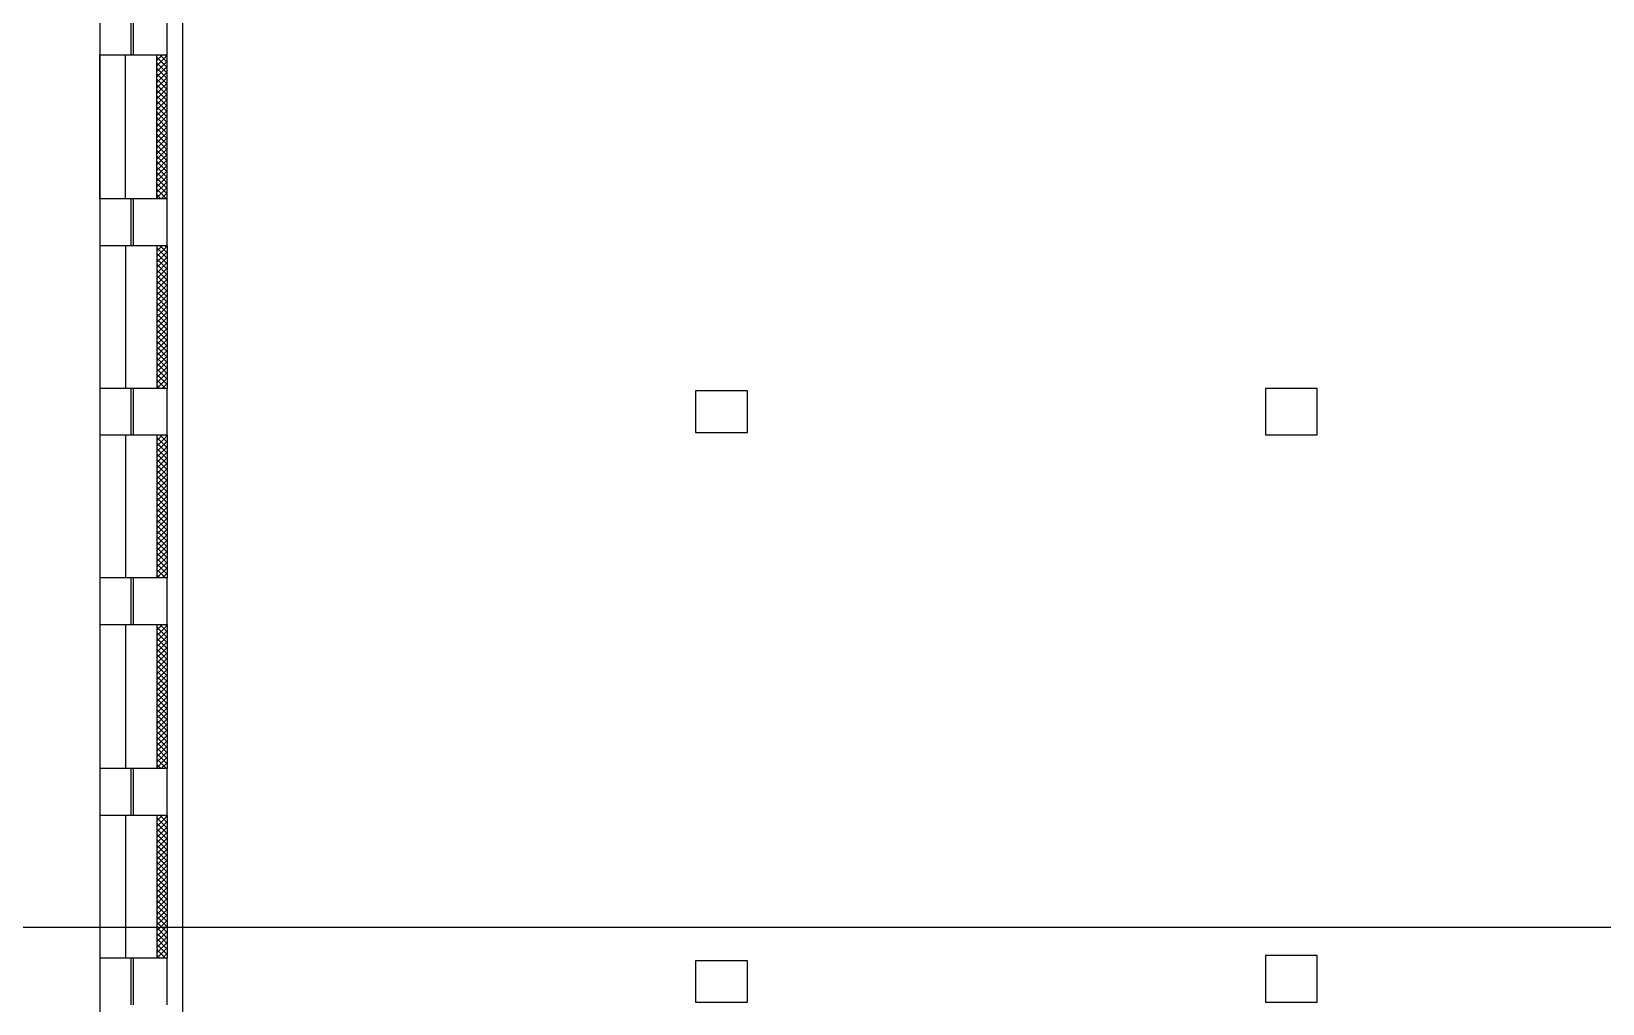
# Model space of a CAD drawing. Header units: millimetres. Extents: x 0 to 356400, y 0 to 68257.
# Drawn here: x 331861 to 333074, y 5341 to 6091 of the extents above; entities that cross this region are included whole.
import ezdxf

# ---------------------------------------------------------------- set-up
doc = ezdxf.new("R2010")
doc.units = ezdxf.units.MM
doc.header["$LTSCALE"] = 75
doc.layers.add('8', color=8, linetype='Continuous')
doc.layers.add('G(그리드1)', color=185, linetype='Continuous', plot=False)

# ---------------------------------------------------------------- blocks, each defined once
blk = doc.blocks.new('G$C7369CDF7')
at = {"layer": '8'}
for p, q in [((39680, 23550), (38780, 23550)), ((38780, 23550), (38780, 22550)), ((39680, 22550), (39680, 23550)), ((50630, 23550), (49730, 23550)), ((49730, 23550), (49730, 22550)), ((50630, 22550), (50630, 23550)), ((38780, 22550), (39680, 22550)), ((49730, 22550), (50630, 22550)), ((39630, 12550), (38830, 12550)), ((38830, 12550), (38830, 11550)), ((39630, 11550), (39630, 12550)), ((50630, 12550), (49830, 12550)), ((49830, 12550), (49830, 11550)), ((50630, 11550), (50630, 12550)), ((38830, 11550), (39630, 11550)), ((49830, 11550), (50630, 11550)), ((21130, 1650), (57330, 1650)), ((32340, 1350), (31440, 1350)), ((35120, 1350), (32340, 1350)), ((32340, 50), (32340, 1350)), ((36020, 1350), (35120, 1350)), ((35120, 1350), (35120, 50)), ((36020, 1350), (38780, 1350)), ((36020, 50), (36020, 1350)), ((39680, 1350), (38780, 1350)), ((38780, 1350), (38780, 50)), ((39680, 1350), (42440, 1350)), ((39680, 50), (39680, 1350)), ((43340, 1350), (42440, 1350)), ((42440, 1350), (42440, 50)), ((43340, 1350), (46120, 1350)), ((43340, 50), (43340, 1350)), ((47020, 1350), (46120, 1350)), ((46120, 1350), (46120, 50)), ((47020, 1350), (49780, 1350)), ((47020, 50), (47020, 1350)), ((50680, 1350), (49780, 1350)), ((49780, 1350), (49780, 50)), ((35120, 1150), (32340, 1150)), ((36020, 1150), (38780, 1150)), ((39680, 1150), (42440, 1150)), ((43340, 1150), (46120, 1150)), ((47020, 1150), (49780, 1150)), ((32340, 700), (31440, 700)), ((31440, 650), (32340, 650)), ((32340, 650), (32340, 700)), ((35120, 700), (35120, 650)), ((36020, 700), (35120, 700)), ((35120, 650), (36020, 650)), ((36020, 650), (36020, 700)), ((38780, 700), (38780, 650)), ((39680, 700), (38780, 700)), ((38780, 650), (39680, 650)), ((39680, 650), (39680, 700)), ((42440, 700), (42440, 650)), ((43340, 700), (42440, 700)), ((42440, 650), (43340, 650)), ((43340, 650), (43340, 700)), ((46120, 700), (46120, 650)), ((47020, 700), (46120, 700)), ((46120, 650), (47020, 650)), ((47020, 650), (47020, 700)), ((49780, 700), (49780, 650)), ((50680, 700), (49780, 700)), ((49780, 650), (50680, 650)), ((35120, 550), (32340, 550)), ((36020, 550), (38780, 550)), ((39680, 550), (42440, 550)), ((43340, 550), (46120, 550)), ((47020, 550), (49780, 550)), ((16830, 50), (105630, 50)), ((31440, 50), (32340, 50)), ((35120, 50), (32340, 50)), ((35120, 50), (36020, 50)), ((36020, 50), (38780, 50)), ((38780, 50), (39680, 50)), ((39680, 50), (42440, 50)), ((42440, 50), (43340, 50)), ((43340, 50), (46120, 50)), ((46120, 50), (47020, 50)), ((47020, 50), (49780, 50)), ((49780, 50), (50680, 50))]:
    blk.add_line(p, q, dxfattribs=at)
at = {"layer": '8', "transparency": 33554687}
for p, q in [((32340, 1314), (32376, 1350)), ((32340, 1208), (32482, 1350)), ((32450, 1150), (32340, 1260)), ((32556, 1150), (32356, 1350)), ((32388, 1150), (32588, 1350)), ((32662, 1150), (32462, 1350)), ((32494, 1150), (32694, 1350)), ((32768, 1150), (32568, 1350)), ((32600, 1150), (32800, 1350)), ((32874, 1150), (32674, 1350)), ((32706, 1150), (32906, 1350)), ((32981, 1150), (32781, 1350)), ((32812, 1150), (33012, 1350)), ((33087, 1150), (32887, 1350)), ((32919, 1150), (33119, 1350)), ((33193, 1150), (32993, 1350)), ((33025, 1150), (33225, 1350)), ((33299, 1150), (33099, 1350)), ((33131, 1150), (33331, 1350)), ((33405, 1150), (33205, 1350)), ((33237, 1150), (33437, 1350)), ((33511, 1150), (33311, 1350)), ((33343, 1150), (33543, 1350)), ((33617, 1150), (33417, 1350)), ((33449, 1150), (33649, 1350)), ((33723, 1150), (33523, 1350)), ((33555, 1150), (33755, 1350)), ((33829, 1150), (33629, 1350)), ((33661, 1150), (33861, 1350)), ((33935, 1150), (33735, 1350)), ((33767, 1150), (33967, 1350)), ((34041, 1150), (33841, 1350)), ((33873, 1150), (34073, 1350)), ((34147, 1150), (33947, 1350)), ((33979, 1150), (34179, 1350)), ((34253, 1150), (34053, 1350)), ((34085, 1150), (34285, 1350)), ((34359, 1150), (34159, 1350)), ((34191, 1150), (34391, 1350)), ((34465, 1150), (34265, 1350)), ((34297, 1150), (34497, 1350)), ((34572, 1150), (34372, 1350)), ((34403, 1150), (34603, 1350)), ((34678, 1150), (34478, 1350)), ((34510, 1150), (34710, 1350)), ((34784, 1150), (34584, 1350)), ((34616, 1150), (34816, 1350)), ((34890, 1150), (34690, 1350)), ((34722, 1150), (34922, 1350)), ((34996, 1150), (34796, 1350)), ((34828, 1150), (35028, 1350)), ((35102, 1150), (34902, 1350)), ((34934, 1150), (35120, 1337)), ((35120, 1238), (35008, 1350)), ((35040, 1150), (35120, 1230)), ((35120, 1344), (35114, 1350)), ((36020, 1314), (36056, 1350)), ((36020, 1208), (36162, 1350)), ((36130, 1150), (36020, 1260)), ((36236, 1150), (36036, 1350)), ((36068, 1150), (36268, 1350)), ((36342, 1150), (36142, 1350)), ((36174, 1150), (36374, 1350)), ((36448, 1150), (36248, 1350)), ((36280, 1150), (36480, 1350)), ((36554, 1150), (36354, 1350)), ((36386, 1150), (36586, 1350)), ((36661, 1150), (36461, 1350)), ((36492, 1150), (36692, 1350)), ((36767, 1150), (36567, 1350)), ((36599, 1150), (36799, 1350)), ((36873, 1150), (36673, 1350)), ((36705, 1150), (36905, 1350)), ((36979, 1150), (36779, 1350)), ((36811, 1150), (37011, 1350)), ((37085, 1150), (36885, 1350)), ((36917, 1150), (37117, 1350)), ((37191, 1150), (36991, 1350)), ((37023, 1150), (37223, 1350)), ((37297, 1150), (37097, 1350)), ((37129, 1150), (37329, 1350)), ((37403, 1150), (37203, 1350)), ((37235, 1150), (37435, 1350)), ((37509, 1150), (37309, 1350)), ((37341, 1150), (37541, 1350)), ((37615, 1150), (37415, 1350)), ((37447, 1150), (37647, 1350)), ((37721, 1150), (37521, 1350)), ((37553, 1150), (37753, 1350)), ((37827, 1150), (37627, 1350)), ((37659, 1150), (37859, 1350)), ((37933, 1150), (37733, 1350)), ((37765, 1150), (37965, 1350)), ((38039, 1150), (37839, 1350)), ((37871, 1150), (38071, 1350)), ((38145, 1150), (37945, 1350)), ((37977, 1150), (38177, 1350)), ((38252, 1150), (38052, 1350)), ((38083, 1150), (38283, 1350)), ((38358, 1150), (38158, 1350)), ((38190, 1150), (38390, 1350)), ((38464, 1150), (38264, 1350)), ((38296, 1150), (38496, 1350)), ((38570, 1150), (38370, 1350)), ((38402, 1150), (38602, 1350)), ((38676, 1150), (38476, 1350)), ((38508, 1150), (38708, 1350)), ((38780, 1152), (38582, 1350)), ((38614, 1150), (38780, 1317)), ((38780, 1258), (38688, 1350)), ((39680, 1314), (39716, 1350)), ((39680, 1208), (39822, 1350)), ((39790, 1150), (39680, 1260)), ((39896, 1150), (39696, 1350)), ((39728, 1150), (39928, 1350)), ((40002, 1150), (39802, 1350)), ((39834, 1150), (40034, 1350)), ((40108, 1150), (39908, 1350)), ((39940, 1150), (40140, 1350)), ((40214, 1150), (40014, 1350)), ((40046, 1150), (40246, 1350)), ((40321, 1150), (40121, 1350)), ((40152, 1150), (40352, 1350)), ((40427, 1150), (40227, 1350)), ((40259, 1150), (40459, 1350)), ((40533, 1150), (40333, 1350)), ((40365, 1150), (40565, 1350)), ((40639, 1150), (40439, 1350)), ((40471, 1150), (40671, 1350)), ((40745, 1150), (40545, 1350)), ((40577, 1150), (40777, 1350)), ((40851, 1150), (40651, 1350)), ((40683, 1150), (40883, 1350)), ((40957, 1150), (40757, 1350)), ((40789, 1150), (40989, 1350)), ((41063, 1150), (40863, 1350)), ((40895, 1150), (41095, 1350)), ((41169, 1150), (40969, 1350)), ((41001, 1150), (41201, 1350)), ((41275, 1150), (41075, 1350)), ((41107, 1150), (41307, 1350)), ((41381, 1150), (41181, 1350)), ((41213, 1150), (41413, 1350)), ((41487, 1150), (41287, 1350)), ((41319, 1150), (41519, 1350)), ((41593, 1150), (41393, 1350)), ((41425, 1150), (41625, 1350)), ((41699, 1150), (41499, 1350)), ((41531, 1150), (41731, 1350)), ((41805, 1150), (41605, 1350)), ((41637, 1150), (41837, 1350)), ((41912, 1150), (41712, 1350)), ((41743, 1150), (41943, 1350)), ((42018, 1150), (41818, 1350)), ((41850, 1150), (42050, 1350)), ((42124, 1150), (41924, 1350)), ((41956, 1150), (42156, 1350)), ((42230, 1150), (42030, 1350)), ((42062, 1150), (42262, 1350)), ((42336, 1150), (42136, 1350)), ((42168, 1150), (42368, 1350)), ((42440, 1152), (42242, 1350)), ((42274, 1150), (42440, 1317)), ((42440, 1258), (42348, 1350)), ((43340, 1314), (43376, 1350)), ((43340, 1208), (43482, 1350)), ((43450, 1150), (43340, 1260)), ((43556, 1150), (43356, 1350)), ((43388, 1150), (43588, 1350)), ((43662, 1150), (43462, 1350)), ((43494, 1150), (43694, 1350)), ((43768, 1150), (43568, 1350)), ((43600, 1150), (43800, 1350)), ((43874, 1150), (43674, 1350)), ((43706, 1150), (43906, 1350)), ((43981, 1150), (43781, 1350)), ((43812, 1150), (44012, 1350)), ((44087, 1150), (43887, 1350)), ((43919, 1150), (44119, 1350)), ((44193, 1150), (43993, 1350)), ((44025, 1150), (44225, 1350)), ((44299, 1150), (44099, 1350)), ((44131, 1150), (44331, 1350)), ((44405, 1150), (44205, 1350)), ((44237, 1150), (44437, 1350)), ((44511, 1150), (44311, 1350)), ((44343, 1150), (44543, 1350)), ((44617, 1150), (44417, 1350)), ((44449, 1150), (44649, 1350)), ((44723, 1150), (44523, 1350)), ((44555, 1150), (44755, 1350)), ((44829, 1150), (44629, 1350)), ((44661, 1150), (44861, 1350)), ((44935, 1150), (44735, 1350)), ((44767, 1150), (44967, 1350)), ((45041, 1150), (44841, 1350)), ((44873, 1150), (45073, 1350)), ((45147, 1150), (44947, 1350)), ((44979, 1150), (45179, 1350)), ((45253, 1150), (45053, 1350)), ((45085, 1150), (45285, 1350)), ((45359, 1150), (45159, 1350)), ((45191, 1150), (45391, 1350)), ((45465, 1150), (45265, 1350)), ((45297, 1150), (45497, 1350)), ((45572, 1150), (45372, 1350)), ((45403, 1150), (45603, 1350)), ((45678, 1150), (45478, 1350)), ((45510, 1150), (45710, 1350)), ((45784, 1150), (45584, 1350)), ((45616, 1150), (45816, 1350)), ((45890, 1150), (45690, 1350)), ((45722, 1150), (45922, 1350)), ((45996, 1150), (45796, 1350)), ((45828, 1150), (46028, 1350)), ((46102, 1150), (45902, 1350)), ((45934, 1150), (46120, 1337)), ((46120, 1238), (46008, 1350)), ((46040, 1150), (46120, 1230)), ((46120, 1344), (46114, 1350)), ((47020, 1314), (47056, 1350)), ((47020, 1208), (47162, 1350)), ((47130, 1150), (47020, 1260)), ((47236, 1150), (47036, 1350)), ((47068, 1150), (47268, 1350)), ((47342, 1150), (47142, 1350)), ((47174, 1150), (47374, 1350)), ((47448, 1150), (47248, 1350)), ((47280, 1150), (47480, 1350)), ((47554, 1150), (47354, 1350)), ((47386, 1150), (47586, 1350)), ((47661, 1150), (47461, 1350)), ((47492, 1150), (47692, 1350)), ((47767, 1150), (47567, 1350)), ((47599, 1150), (47799, 1350)), ((47873, 1150), (47673, 1350)), ((47705, 1150), (47905, 1350)), ((47979, 1150), (47779, 1350)), ((47811, 1150), (48011, 1350)), ((48085, 1150), (47885, 1350)), ((47917, 1150), (48117, 1350)), ((48191, 1150), (47991, 1350)), ((48023, 1150), (48223, 1350)), ((48297, 1150), (48097, 1350)), ((48129, 1150), (48329, 1350)), ((48403, 1150), (48203, 1350)), ((48235, 1150), (48435, 1350)), ((48509, 1150), (48309, 1350)), ((48341, 1150), (48541, 1350)), ((48615, 1150), (48415, 1350)), ((48447, 1150), (48647, 1350)), ((48721, 1150), (48521, 1350)), ((48553, 1150), (48753, 1350)), ((48827, 1150), (48627, 1350)), ((48659, 1150), (48859, 1350)), ((48933, 1150), (48733, 1350)), ((48765, 1150), (48965, 1350)), ((49039, 1150), (48839, 1350)), ((48871, 1150), (49071, 1350)), ((49145, 1150), (48945, 1350)), ((48977, 1150), (49177, 1350)), ((49252, 1150), (49052, 1350)), ((49083, 1150), (49283, 1350)), ((49358, 1150), (49158, 1350)), ((49190, 1150), (49390, 1350)), ((49464, 1150), (49264, 1350)), ((49296, 1150), (49496, 1350)), ((49570, 1150), (49370, 1350)), ((49402, 1150), (49602, 1350)), ((49676, 1150), (49476, 1350)), ((49508, 1150), (49708, 1350)), ((49780, 1152), (49582, 1350)), ((49614, 1150), (49780, 1317)), ((49780, 1258), (49688, 1350)), ((32344, 1150), (32340, 1154)), ((36024, 1150), (36020, 1154)), ((38720, 1150), (38780, 1210)), ((39684, 1150), (39680, 1154)), ((42380, 1150), (42440, 1210)), ((43344, 1150), (43340, 1154)), ((47024, 1150), (47020, 1154)), ((49720, 1150), (49780, 1210))]:
    blk.add_line(p, q, dxfattribs=at)

msp = doc.modelspace()

# ---------------------------------------------------------------- linework, layer by layer
at = {"layer": 'G(그리드1)'}
msp.add_lwpolyline([(344275, 58100), (323975, 58100), (323975, 5400), (344275, 5400)], close=True, dxfattribs=at)

# ---------------------------------------------------------------- block references
at = {"xscale": 0.04000000000000001, "yscale": 0.04000000000000001, "zscale": 0.04000000000000001, "rotation": 270}
msp.add_blockref('G$C7369CDF7', (331912.2, 7367.1), dxfattribs=at)

doc.saveas('drawing.dxf')
